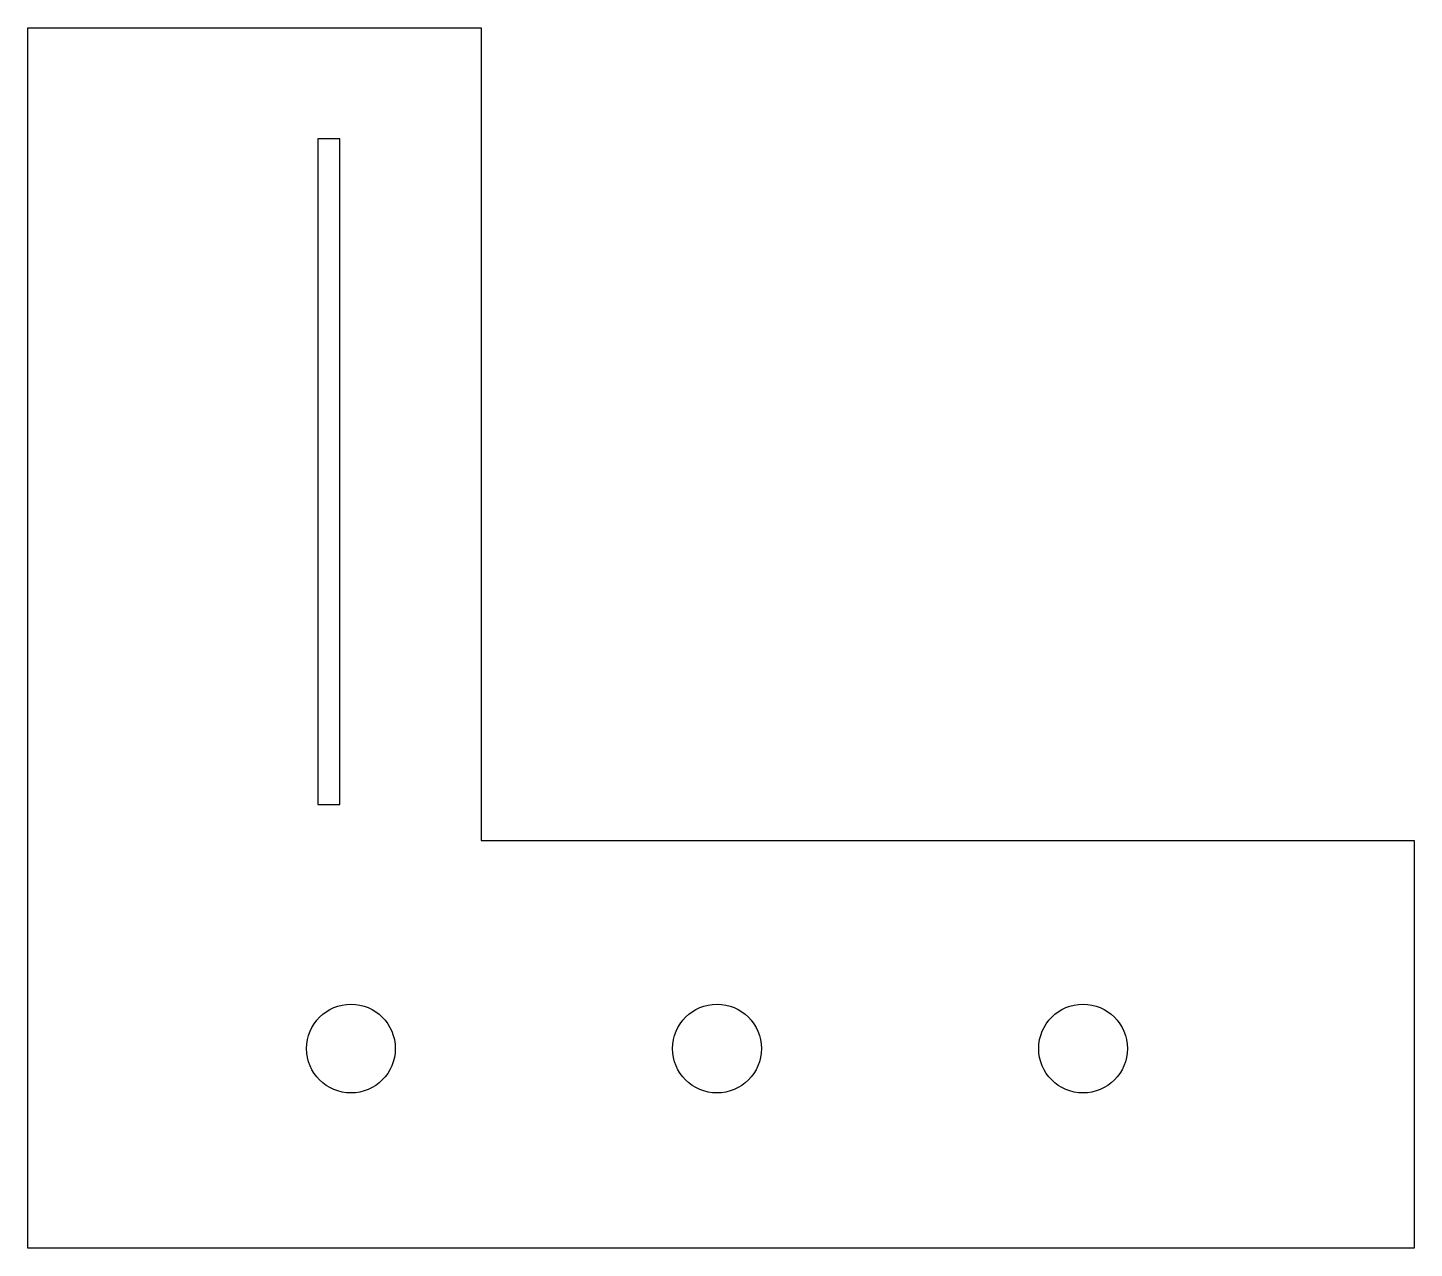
# Model space of a CAD drawing. Header units: millimetres. Extents: x -112 to 13, y -5 to 105.
import ezdxf

# ---------------------------------------------------------------- set-up
doc = ezdxf.new("R2010")
doc.units = ezdxf.units.MM
doc.layers.get('0').update_dxf_attribs({"linetype": 'CONTINUOUS'})

msp = doc.modelspace()

# ---------------------------------------------------------------- linework, layer by layer
for points in [[(-112.14, 105), (-71.25, 105), (-71.25, 31.75), (12.86, 31.75), (12.86, -5), (-112.14, -5)], [(-86, 95), (-86, 35), (-84, 35), (-84, 95)]]:
    msp.add_lwpolyline(points, close=True)
for centre in [(-83, 13), (-50, 13), (-17, 13)]:
    msp.add_circle(centre, 4)

doc.saveas('drawing.dxf')
